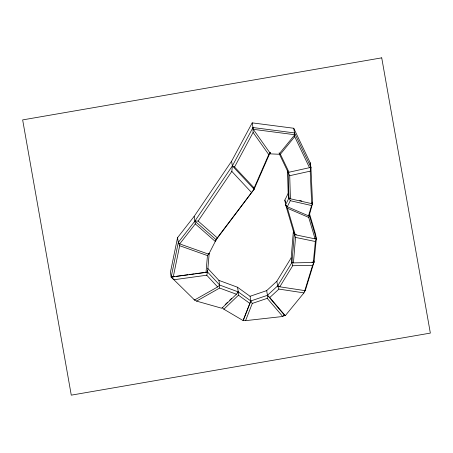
<?xml version="1.0" encoding="UTF-8"?>
<svg xmlns="http://www.w3.org/2000/svg" width="453" height="453" viewBox="0 0 453 453"><rect width="100%" height="100%" fill="white"/><g stroke="black" fill="none" stroke-linecap="round" stroke-linejoin="round"><path stroke-width="0.68" d="M222.106 307.508L223.884 309.223L243.057 320.537L243.408 320.078L245.594 320.645L252.281 303.436L250.837 300.956L238.295 291.919L219.671 285.056L217.633 286.942L194.558 300.005L194.037 299.569L196.568 301.115L219.643 288.057L219.671 285.056L218.901 280.379L207.74 268.357M270.022 152.587L268.737 154.558L254.139 187.978L254.122 189.224L216.155 239.75L208.737 254.224L179.711 243.901L178.312 242.361L177.536 237.683L194.133 216.398L231.585 161.223L252.202 122.865L293.742 128.256L310.158 162.689L310.928 167.361L312.559 203.442L308.697 217.406L315.084 238.867L316.319 238.771L315.548 234.093L309.24 212.899M287.479 170.504L288.165 193.391L284.846 200.096L285.622 204.773L287.304 206.732L308.55 215.871L309.223 214.926L316.319 238.771L314.048 262.072L305.418 290.158L303.94 292.893L285.271 315.673L284.682 315.464L282.734 316.494L267.236 298.34L267.457 295.299L266.681 290.622L276.845 281.251L291.183 257.836L293.397 230.917M276.845 281.251L277.621 285.922L279.79 286.806L292.689 265.73L291.953 262.508L294.286 234.212L285.622 204.773L288.94 198.069L288.17 172.406L279.212 153.697M313.827 260.735L314.048 262.072L313.312 262.485L293.431 262.882L295.526 237.412L294.286 234.212L296.347 234.637M177.536 237.683L170.402 272.378L171.172 277.055L206.013 272.417L207.457 255.588L209.19 253.335L207.582 272.032L206.755 275.22L217.633 286.942M194.558 300.005L171.172 277.055L178.312 242.361L194.909 221.075L198.125 221.053L231.828 171.393L232.361 165.9L231.585 161.223M313.312 262.485L315.356 241.511L316.319 238.771L314.943 238.482M312.338 202.106L312.559 203.442L311.675 203.629L310.209 171.155L310.928 167.361L294.518 132.933L252.978 127.536L232.361 165.9L194.909 221.075L195.317 223.895L215.283 241.449L217.247 237.859L254.122 189.224L270.062 152.735M173.244 276.936L179.665 245.713L178.312 242.361M308.55 215.871L311.551 205.537L312.559 203.442L311.205 203.137M279.79 286.806L304.807 290.611L312.57 265.339L314.048 262.072L311.975 262.111M243.057 320.537L250.837 300.956L250.067 296.279L237.519 287.242L218.901 280.379M243.408 320.078L250.837 300.956L267.457 295.299L277.621 285.922L291.953 262.508L291.183 257.836M287.304 206.732L290.294 200.702L288.94 198.069L288.165 193.391M208.737 254.224L209.19 253.335M254.139 187.978L234.552 166.987L253.108 132.457L252.978 127.536M179.711 243.901L195.317 223.895M293.742 128.256L294.812 134.728L278.912 154.246L270.639 153.89L253.278 129.337L252.202 122.865M311.675 203.629L290.418 198.788L289.722 175.696L288.17 172.406L288.991 172.197L280.396 154.23L294.705 136.664L294.518 132.933M196.568 301.115L221.834 308.261L236.404 294.235L238.295 291.919L237.519 287.242M304.535 291.234L305.418 290.158L304.807 290.611M225.141 304.586L227.672 302.151M229.694 300.203L231.721 298.255M237.281 292.893L238.295 291.919L238.454 295.197L223.884 309.223M283.278 315.622L284.682 315.464L267.457 295.299L269.773 297.525L278.923 289.088L303.94 292.893M250.067 296.279L266.681 290.622M252.281 303.436L267.236 298.34M206.013 272.417L207.582 272.032L219.671 285.056M288.17 172.406L310.928 167.361L309.478 167.655L294.705 136.664M289.722 175.696L310.209 171.155M171.874 276.959L174.677 276.568M176.075 276.375L187.978 274.733M189.377 274.541L194.28 273.867M195.679 273.674L204.082 272.513M205.481 272.321L207.582 272.032L207.361 270.696M206.755 275.22L173.98 279.739L171.172 277.055M245.594 320.645L282.734 316.494M292.689 265.73L312.57 265.339M253.278 129.337L294.812 134.728M279.014 286.137L277.621 285.922L278.923 289.088M294.286 234.212L295.248 234.767L315.084 238.867M295.526 237.412L315.356 241.511M299.733 200.526L301.76 200.985M290.294 200.702L311.551 205.537M291.953 262.508L293.431 262.882M179.665 245.713L207.457 255.588M219.643 288.057L236.404 294.235M285.622 204.773L287.451 208.267L308.697 217.406M288.94 198.069L290.418 198.788M234.552 166.987L232.361 165.9L254.122 189.224L253.901 187.887M238.454 295.197L249.745 303.329M198.125 221.053L217.247 237.859M216.155 239.75L194.909 221.075L194.133 216.398M279.059 152.893L280.396 154.23M231.828 171.393L251.415 192.383M269.773 297.525L285.271 315.673M253.108 132.457L268.737 154.558M287.451 208.267L295.248 234.767M284.846 200.096L285.633 202.768M293.952 232.208L294.173 233.544M270.441 152.689L270.639 153.89M310.158 162.689L310.282 165.464M381.726 57.848L22.65 119.903L71.274 395.152L430.35 333.097L381.726 57.848"/></g></svg>
